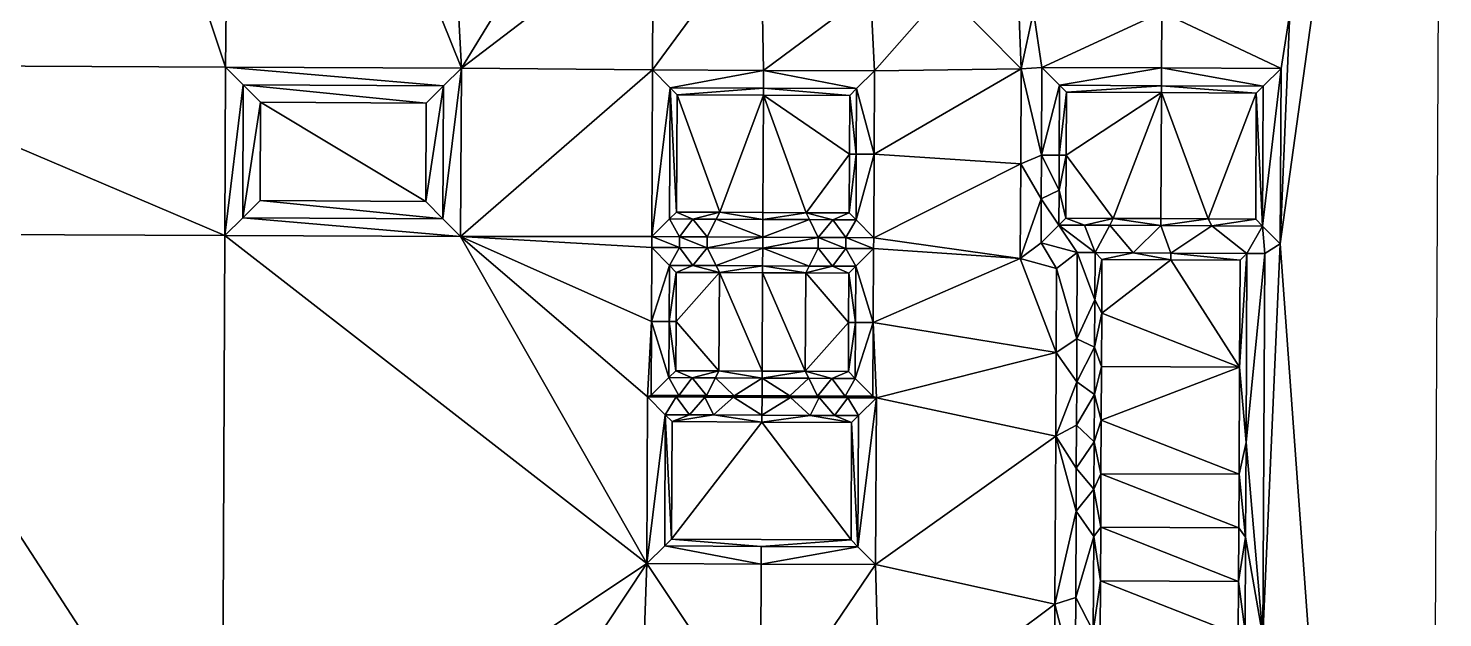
# Model space of a CAD drawing. Header units: metres. Extents: x 241585 to 241700, y 1156640 to 1156774.
# Drawn here: x 241658.65 to 241699.63, y 1156728.75 to 1156745.82 of the extents above; entities that cross this region are included whole.
import ezdxf

# ---------------------------------------------------------------- set-up
doc = ezdxf.new("R2010")
doc.units = ezdxf.units.M
doc.layers.add('_UITGRAVING UNIT 6', color=7, linetype='Continuous')

msp = doc.modelspace()

# ---------------------------------------------------------------- linework, layer by layer
at = {"layer": '_UITGRAVING UNIT 6', "color": 3, "true_color": 0x00ff00}
for points in [[(241699.2, 1156680.78, 28.23), (241699.627, 1156773.512, 28.23), (241694.921, 1156739.579, 28.23)], [(241699.627, 1156773.512, 28.23), (241695.202, 1156746.273, 28.23), (241694.921, 1156739.579, 28.23)], [(241658.865, 1156761.22, 29.43), (241658.395, 1156761.222, 29.43), (241652.744, 1156744.753, 29.43)], [(241658.865, 1156761.22, 29.43), (241652.744, 1156744.753, 29.43), (241664.364, 1156744.7, 29.43)], [(241664.545, 1156761.194, 29.43), (241658.865, 1156761.22, 29.43), (241664.364, 1156744.7, 29.43)], [(241664.545, 1156761.194, 29.43), (241664.364, 1156744.7, 29.43), (241671.194, 1156744.668, 29.43)], [(241670.296, 1156761.467, 29.43), (241664.545, 1156761.194, 29.43), (241671.194, 1156744.668, 29.43)], [(241670.296, 1156761.467, 29.43), (241671.194, 1156744.668, 29.43), (241676.776, 1156753.782, 29.43)], [(241676.776, 1156753.782, 29.43), (241671.194, 1156744.668, 29.43), (241676.753, 1156748.903, 29.43)], [(241671.194, 1156744.668, 29.43), (241676.734, 1156744.618, 29.43), (241676.753, 1156748.903, 29.43)], [(241676.753, 1156748.903, 29.43), (241676.734, 1156744.618, 29.43), (241679.868, 1156748.888, 29.43)], [(241676.734, 1156744.618, 29.43), (241679.949, 1156744.603, 29.43), (241679.868, 1156748.888, 29.43)], [(241679.949, 1156744.603, 29.43), (241683.049, 1156746.909, 29.43), (241679.868, 1156748.888, 29.43)], [(241683.049, 1156746.909, 29.43), (241679.949, 1156744.603, 29.43), (241683.164, 1156744.588, 29.43)], [(241683.049, 1156746.909, 29.43), (241683.164, 1156744.588, 29.43), (241685.189, 1156746.899, 29.43)], [(241683.164, 1156744.588, 29.43), (241687.414, 1156744.647, 29.43), (241685.189, 1156746.899, 29.43)], [(241687.414, 1156744.647, 29.43), (241687.329, 1156746.889, 29.43), (241685.189, 1156746.899, 29.43)], [(241687.772, 1156746.307, 28.23), (241687.329, 1156746.889, 29.43), (241687.414, 1156744.647, 29.43)], [(241688.014, 1156744.691, 28.23), (241687.772, 1156746.307, 28.23), (241687.414, 1156744.647, 29.43)], [(241688.014, 1156744.691, 28.23), (241691.487, 1156746.29, 28.23), (241687.772, 1156746.307, 28.23)], [(241691.487, 1156746.29, 28.23), (241688.014, 1156744.691, 28.23), (241691.479, 1156744.675, 28.23)], [(241691.487, 1156746.29, 28.23), (241691.479, 1156744.675, 28.23), (241694.944, 1156744.659, 28.23)], [(241694.944, 1156744.659, 28.23), (241695.202, 1156746.273, 28.23), (241691.487, 1156746.29, 28.23)], [(241694.921, 1156739.579, 28.23), (241695.202, 1156746.273, 28.23), (241694.944, 1156744.659, 28.23)], [(241652.744, 1156744.753, 29.43), (241652.722, 1156739.873, 29.43), (241664.341, 1156739.82, 29.43)], [(241664.364, 1156744.7, 29.43), (241652.744, 1156744.753, 29.43), (241664.341, 1156739.82, 29.43)], [(241664.877, 1156744.182, 28.4), (241664.364, 1156744.7, 29.43), (241664.341, 1156739.82, 29.43)], [(241664.364, 1156744.7, 29.43), (241670.677, 1156744.155, 28.4), (241671.194, 1156744.668, 29.43)], [(241664.877, 1156744.182, 28.4), (241670.677, 1156744.155, 28.4), (241664.364, 1156744.7, 29.43)], [(241670.677, 1156744.155, 28.4), (241670.659, 1156740.306, 28.4), (241671.194, 1156744.668, 29.43)], [(241671.194, 1156744.668, 29.43), (241670.659, 1156740.306, 28.4), (241671.171, 1156739.788, 29.43)], [(241671.194, 1156744.668, 29.43), (241671.171, 1156739.788, 29.43), (241676.734, 1156744.618, 29.43)], [(241671.171, 1156739.788, 29.43), (241676.711, 1156739.788, 29.43), (241676.734, 1156744.618, 29.43)], [(241676.711, 1156739.788, 29.43), (241677.246, 1156744.1, 28.4), (241676.734, 1156744.618, 29.43)], [(241676.734, 1156744.618, 29.43), (241677.246, 1156744.1, 28.4), (241679.949, 1156744.603, 29.43)], [(241679.949, 1156744.603, 29.43), (241677.246, 1156744.1, 28.4), (241679.946, 1156744.088, 28.4)], [(241679.949, 1156744.603, 29.43), (241679.946, 1156744.088, 28.4), (241682.646, 1156744.075, 28.4)], [(241682.646, 1156744.075, 28.4), (241683.164, 1156744.588, 29.43), (241679.949, 1156744.603, 29.43)], [(241683.164, 1156744.588, 29.43), (241682.646, 1156744.075, 28.4), (241683.153, 1156742.173, 29.43)], [(241687.401, 1156741.9, 29.43), (241687.414, 1156744.647, 29.43), (241683.153, 1156742.173, 29.43)], [(241687.414, 1156744.647, 29.43), (241683.164, 1156744.588, 29.43), (241683.153, 1156742.173, 29.43)], [(241687.414, 1156744.647, 29.43), (241687.401, 1156741.9, 29.43), (241688.002, 1156742.151, 28.23)], [(241687.414, 1156744.647, 29.43), (241688.002, 1156742.151, 28.23), (241688.014, 1156744.691, 28.23)], [(241688.527, 1156744.173, 27.2), (241688.014, 1156744.691, 28.23), (241688.002, 1156742.151, 28.23)], [(241688.527, 1156744.173, 27.2), (241691.479, 1156744.675, 28.23), (241688.014, 1156744.691, 28.23)], [(241691.479, 1156744.675, 28.23), (241688.527, 1156744.173, 27.2), (241691.477, 1156744.16, 27.2)], [(241691.479, 1156744.675, 28.23), (241691.477, 1156744.16, 27.2), (241694.427, 1156744.146, 27.2)], [(241694.427, 1156744.146, 27.2), (241694.944, 1156744.659, 28.23), (241691.479, 1156744.675, 28.23)], [(241694.427, 1156744.146, 27.2), (241694.408, 1156740.096, 27.2), (241694.944, 1156744.659, 28.23)], [(241694.408, 1156740.096, 27.2), (241694.921, 1156739.579, 28.23), (241694.944, 1156744.659, 28.23)], [(241664.859, 1156740.332, 28.4), (241664.877, 1156744.182, 28.4), (241664.341, 1156739.82, 29.43)], [(241665.374, 1156743.68, 28.4), (241664.877, 1156744.182, 28.4), (241664.859, 1156740.332, 28.4)], [(241665.374, 1156743.68, 28.4), (241670.174, 1156743.658, 28.4), (241664.877, 1156744.182, 28.4)], [(241664.877, 1156744.182, 28.4), (241670.174, 1156743.658, 28.4), (241670.677, 1156744.155, 28.4)], [(241670.677, 1156744.155, 28.4), (241670.161, 1156740.808, 28.4), (241670.659, 1156740.306, 28.4)], [(241670.174, 1156743.658, 28.4), (241670.161, 1156740.808, 28.4), (241670.677, 1156744.155, 28.4)], [(241677.229, 1156740.3, 28.4), (241677.246, 1156744.1, 28.4), (241676.711, 1156739.788, 29.43)], [(241677.43, 1156740.499, 28.4), (241677.246, 1156744.1, 28.4), (241677.229, 1156740.3, 28.4)], [(241677.43, 1156740.499, 28.4), (241677.445, 1156743.899, 28.4), (241677.246, 1156744.1, 28.4)], [(241677.445, 1156743.899, 28.4), (241679.946, 1156744.088, 28.4), (241677.246, 1156744.1, 28.4)], [(241677.445, 1156743.899, 28.4), (241677.43, 1156740.499, 28.4), (241678.68, 1156740.494, 28.4)], [(241679.946, 1156744.088, 28.4), (241677.445, 1156743.899, 28.4), (241679.945, 1156743.888, 28.4)], [(241679.945, 1156743.888, 28.4), (241677.445, 1156743.899, 28.4), (241678.68, 1156740.494, 28.4)], [(241679.93, 1156740.488, 28.4), (241679.945, 1156743.888, 28.4), (241678.68, 1156740.494, 28.4)], [(241679.93, 1156740.488, 28.4), (241681.18, 1156740.482, 28.4), (241679.945, 1156743.888, 28.4)], [(241682.445, 1156743.876, 28.4), (241679.946, 1156744.088, 28.4), (241679.945, 1156743.888, 28.4)], [(241682.445, 1156743.876, 28.4), (241679.945, 1156743.888, 28.4), (241682.438, 1156742.176, 28.4)], [(241679.945, 1156743.888, 28.4), (241681.18, 1156740.482, 28.4), (241682.438, 1156742.176, 28.4)], [(241682.445, 1156743.876, 28.4), (241682.646, 1156744.075, 28.4), (241679.946, 1156744.088, 28.4)], [(241682.445, 1156743.876, 28.4), (241682.638, 1156742.175, 28.4), (241682.646, 1156744.075, 28.4)], [(241683.153, 1156742.173, 29.43), (241682.646, 1156744.075, 28.4), (241682.638, 1156742.175, 28.4)], [(241688.002, 1156742.151, 28.23), (241688.517, 1156742.148, 27.2), (241688.527, 1156744.173, 27.2)], [(241688.726, 1156743.972, 27.2), (241688.527, 1156744.173, 27.2), (241688.517, 1156742.148, 27.2)], [(241688.726, 1156743.972, 27.2), (241688.517, 1156742.148, 27.2), (241688.717, 1156742.147, 27.2)], [(241688.726, 1156743.972, 27.2), (241691.477, 1156744.16, 27.2), (241688.527, 1156744.173, 27.2)], [(241688.726, 1156743.972, 27.2), (241688.717, 1156742.147, 27.2), (241691.476, 1156743.96, 27.2)], [(241688.717, 1156742.147, 27.2), (241690.084, 1156740.316, 27.2), (241691.476, 1156743.96, 27.2)], [(241691.477, 1156744.16, 27.2), (241688.726, 1156743.972, 27.2), (241691.476, 1156743.96, 27.2)], [(241690.084, 1156740.316, 27.2), (241691.459, 1156740.31, 27.2), (241691.476, 1156743.96, 27.2)], [(241691.459, 1156740.31, 27.2), (241692.834, 1156740.303, 27.2), (241691.476, 1156743.96, 27.2)], [(241694.226, 1156743.947, 27.2), (241691.477, 1156744.16, 27.2), (241691.476, 1156743.96, 27.2)], [(241692.834, 1156740.303, 27.2), (241694.226, 1156743.947, 27.2), (241691.476, 1156743.96, 27.2)], [(241694.226, 1156743.947, 27.2), (241694.427, 1156744.146, 27.2), (241691.477, 1156744.16, 27.2)], [(241694.209, 1156740.297, 27.2), (241694.226, 1156743.947, 27.2), (241692.834, 1156740.303, 27.2)], [(241694.226, 1156743.947, 27.2), (241694.209, 1156740.297, 27.2), (241694.408, 1156740.096, 27.2)], [(241694.427, 1156744.146, 27.2), (241694.226, 1156743.947, 27.2), (241694.408, 1156740.096, 27.2)], [(241665.361, 1156740.83, 28.4), (241665.374, 1156743.68, 28.4), (241664.859, 1156740.332, 28.4)], [(241665.361, 1156740.83, 28.4), (241670.161, 1156740.808, 28.4), (241665.374, 1156743.68, 28.4)], [(241665.374, 1156743.68, 28.4), (241670.161, 1156740.808, 28.4), (241670.174, 1156743.658, 28.4)], [(241682.638, 1156742.175, 28.4), (241682.445, 1156743.876, 28.4), (241682.438, 1156742.176, 28.4)], [(241681.18, 1156740.482, 28.4), (241682.43, 1156740.476, 28.4), (241682.438, 1156742.176, 28.4)], [(241682.43, 1156740.476, 28.4), (241682.638, 1156742.175, 28.4), (241682.438, 1156742.176, 28.4)], [(241682.43, 1156740.476, 28.4), (241682.629, 1156740.275, 28.4), (241682.638, 1156742.175, 28.4)], [(241683.153, 1156742.173, 29.43), (241682.638, 1156742.175, 28.4), (241682.629, 1156740.275, 28.4)], [(241682.629, 1156740.275, 28.4), (241683.141, 1156739.758, 29.43), (241683.153, 1156742.173, 29.43)], [(241683.141, 1156739.758, 29.43), (241687.401, 1156741.9, 29.43), (241683.153, 1156742.173, 29.43)], [(241683.141, 1156739.758, 29.43), (241687.389, 1156739.153, 29.43), (241687.401, 1156741.9, 29.43)], [(241687.401, 1156741.9, 29.43), (241687.389, 1156739.153, 29.43), (241687.997, 1156740.881, 28.23)], [(241688.002, 1156742.151, 28.23), (241687.401, 1156741.9, 29.43), (241687.997, 1156740.881, 28.23)], [(241688.002, 1156742.151, 28.23), (241687.997, 1156740.881, 28.23), (241688.513, 1156741.136, 27.2)], [(241688.517, 1156742.148, 27.2), (241688.002, 1156742.151, 28.23), (241688.513, 1156741.136, 27.2)], [(241688.717, 1156742.147, 27.2), (241688.517, 1156742.148, 27.2), (241688.513, 1156741.136, 27.2)], [(241688.513, 1156741.136, 27.2), (241688.709, 1156740.322, 27.2), (241688.717, 1156742.147, 27.2)], [(241690.084, 1156740.316, 27.2), (241688.717, 1156742.147, 27.2), (241688.709, 1156740.322, 27.2)], [(241687.997, 1156740.881, 28.23), (241688.508, 1156740.123, 27.2), (241688.513, 1156741.136, 27.2)], [(241688.709, 1156740.322, 27.2), (241688.513, 1156741.136, 27.2), (241688.508, 1156740.123, 27.2)], [(241670.659, 1156740.306, 28.4), (241665.361, 1156740.83, 28.4), (241664.859, 1156740.332, 28.4)], [(241670.161, 1156740.808, 28.4), (241665.361, 1156740.83, 28.4), (241670.659, 1156740.306, 28.4)], [(241687.389, 1156739.153, 29.43), (241687.991, 1156739.611, 28.23), (241687.997, 1156740.881, 28.23)], [(241687.991, 1156739.611, 28.23), (241688.508, 1156740.123, 27.2), (241687.997, 1156740.881, 28.23)], [(241671.171, 1156739.788, 29.43), (241664.859, 1156740.332, 28.4), (241664.341, 1156739.82, 29.43)], [(241670.659, 1156740.306, 28.4), (241664.859, 1156740.332, 28.4), (241671.171, 1156739.788, 29.43)], [(241677.229, 1156740.3, 28.4), (241676.711, 1156739.788, 29.43), (241677.515, 1156739.784, 29.43)], [(241677.43, 1156740.499, 28.4), (241677.229, 1156740.3, 28.4), (241677.904, 1156740.297, 28.4)], [(241677.229, 1156740.3, 28.4), (241677.515, 1156739.784, 29.43), (241677.904, 1156740.297, 28.4)], [(241677.43, 1156740.499, 28.4), (241677.904, 1156740.297, 28.4), (241678.68, 1156740.494, 28.4)], [(241677.515, 1156739.784, 29.43), (241678.319, 1156739.78, 29.43), (241677.904, 1156740.297, 28.4)], [(241677.904, 1156740.297, 28.4), (241678.579, 1156740.294, 28.4), (241678.68, 1156740.494, 28.4)], [(241678.319, 1156739.78, 29.43), (241678.579, 1156740.294, 28.4), (241677.904, 1156740.297, 28.4)], [(241678.319, 1156739.78, 29.43), (241679.926, 1156739.773, 29.43), (241678.579, 1156740.294, 28.4)], [(241678.579, 1156740.294, 28.4), (241679.929, 1156740.288, 28.4), (241678.68, 1156740.494, 28.4)], [(241679.926, 1156739.773, 29.43), (241679.929, 1156740.288, 28.4), (241678.579, 1156740.294, 28.4)], [(241679.929, 1156740.288, 28.4), (241679.93, 1156740.488, 28.4), (241678.68, 1156740.494, 28.4)], [(241681.279, 1156740.282, 28.4), (241679.929, 1156740.288, 28.4), (241679.926, 1156739.773, 29.43)], [(241681.279, 1156740.282, 28.4), (241679.926, 1156739.773, 29.43), (241681.534, 1156739.765, 29.43)], [(241679.93, 1156740.488, 28.4), (241679.929, 1156740.288, 28.4), (241681.18, 1156740.482, 28.4)], [(241679.929, 1156740.288, 28.4), (241681.279, 1156740.282, 28.4), (241681.18, 1156740.482, 28.4)], [(241681.18, 1156740.482, 28.4), (241681.279, 1156740.282, 28.4), (241681.954, 1156740.279, 28.4)], [(241682.43, 1156740.476, 28.4), (241681.18, 1156740.482, 28.4), (241681.954, 1156740.279, 28.4)], [(241681.279, 1156740.282, 28.4), (241681.534, 1156739.765, 29.43), (241681.954, 1156740.279, 28.4)], [(241681.534, 1156739.765, 29.43), (241682.338, 1156739.762, 29.43), (241681.954, 1156740.279, 28.4)], [(241682.629, 1156740.275, 28.4), (241682.43, 1156740.476, 28.4), (241681.954, 1156740.279, 28.4)], [(241682.338, 1156739.762, 29.43), (241682.629, 1156740.275, 28.4), (241681.954, 1156740.279, 28.4)], [(241683.141, 1156739.758, 29.43), (241682.629, 1156740.275, 28.4), (241682.338, 1156739.762, 29.43)], [(241688.709, 1156740.322, 27.2), (241688.508, 1156740.123, 27.2), (241689.246, 1156740.12, 27.2)], [(241689.246, 1156740.12, 27.2), (241690.084, 1156740.316, 27.2), (241688.709, 1156740.322, 27.2)], [(241689.246, 1156740.12, 27.2), (241689.983, 1156740.117, 27.2), (241690.084, 1156740.316, 27.2)], [(241690.084, 1156740.316, 27.2), (241689.983, 1156740.117, 27.2), (241691.458, 1156740.11, 27.2)], [(241691.458, 1156740.11, 27.2), (241691.459, 1156740.31, 27.2), (241690.084, 1156740.316, 27.2)], [(241691.459, 1156740.31, 27.2), (241691.458, 1156740.11, 27.2), (241692.834, 1156740.303, 27.2)], [(241692.834, 1156740.303, 27.2), (241691.458, 1156740.11, 27.2), (241692.933, 1156740.103, 27.2)], [(241692.933, 1156740.103, 27.2), (241694.209, 1156740.297, 27.2), (241692.834, 1156740.303, 27.2)], [(241694.209, 1156740.297, 27.2), (241692.933, 1156740.103, 27.2), (241694.408, 1156740.096, 27.2)], [(241664.26, 1156722.1, 29.43), (241652.722, 1156739.873, 29.43), (241652.64, 1156722.153, 29.43)], [(241664.341, 1156739.82, 29.43), (241652.722, 1156739.873, 29.43), (241664.26, 1156722.1, 29.43)], [(241676.568, 1156730.318, 29.43), (241664.341, 1156739.82, 29.43), (241664.26, 1156722.1, 29.43)], [(241676.568, 1156730.318, 29.43), (241671.171, 1156739.788, 29.43), (241664.341, 1156739.82, 29.43)], [(241671.171, 1156739.788, 29.43), (241676.59, 1156735.148, 29.43), (241676.7, 1156737.333, 29.43)], [(241676.568, 1156730.318, 29.43), (241676.59, 1156735.148, 29.43), (241671.171, 1156739.788, 29.43)], [(241671.171, 1156739.788, 29.43), (241676.71, 1156739.473, 29.43), (241676.711, 1156739.788, 29.43)], [(241676.71, 1156739.473, 29.43), (241671.171, 1156739.788, 29.43), (241676.7, 1156737.333, 29.43)], [(241676.711, 1156739.788, 29.43), (241676.71, 1156739.473, 29.43), (241677.514, 1156739.469, 29.43)], [(241677.515, 1156739.784, 29.43), (241676.711, 1156739.788, 29.43), (241677.514, 1156739.469, 29.43)], [(241678.318, 1156739.465, 29.43), (241677.515, 1156739.784, 29.43), (241677.514, 1156739.469, 29.43)], [(241678.318, 1156739.465, 29.43), (241678.319, 1156739.78, 29.43), (241677.515, 1156739.784, 29.43)], [(241678.318, 1156739.465, 29.43), (241679.926, 1156739.773, 29.43), (241678.319, 1156739.78, 29.43)], [(241689.039, 1156739.326, 28.23), (241688.508, 1156740.123, 27.2), (241687.991, 1156739.611, 28.23)], [(241689.246, 1156740.12, 27.2), (241688.508, 1156740.123, 27.2), (241689.554, 1156739.324, 27.2)], [(241689.039, 1156739.326, 28.23), (241689.554, 1156739.324, 27.2), (241688.508, 1156740.123, 27.2)], [(241689.554, 1156739.324, 27.2), (241689.983, 1156740.117, 27.2), (241689.246, 1156740.12, 27.2)], [(241689.983, 1156740.117, 27.2), (241689.554, 1156739.324, 27.2), (241690.654, 1156739.318, 27.2)], [(241690.654, 1156739.318, 27.2), (241691.458, 1156740.11, 27.2), (241689.983, 1156740.117, 27.2)], [(241691.754, 1156739.313, 27.2), (241691.458, 1156740.11, 27.2), (241690.654, 1156739.318, 27.2)], [(241691.754, 1156739.313, 27.2), (241692.933, 1156740.103, 27.2), (241691.458, 1156740.11, 27.2)], [(241692.933, 1156740.103, 27.2), (241691.754, 1156739.313, 27.2), (241693.954, 1156739.303, 27.2)], [(241693.954, 1156739.303, 27.2), (241694.408, 1156740.096, 27.2), (241692.933, 1156740.103, 27.2)], [(241694.469, 1156739.301, 28.23), (241694.408, 1156740.096, 27.2), (241693.954, 1156739.303, 27.2)], [(241694.408, 1156740.096, 27.2), (241694.469, 1156739.301, 28.23), (241694.921, 1156739.579, 28.23)], [(241677.223, 1156738.955, 28.4), (241676.71, 1156739.473, 29.43), (241676.7, 1156737.333, 29.43)], [(241676.71, 1156739.473, 29.43), (241677.223, 1156738.955, 28.4), (241677.514, 1156739.469, 29.43)], [(241677.223, 1156738.955, 28.4), (241677.898, 1156738.952, 28.4), (241677.514, 1156739.469, 29.43)], [(241677.898, 1156738.952, 28.4), (241678.318, 1156739.465, 29.43), (241677.514, 1156739.469, 29.43)], [(241678.573, 1156738.949, 28.4), (241678.318, 1156739.465, 29.43), (241677.898, 1156738.952, 28.4)], [(241678.318, 1156739.465, 29.43), (241679.925, 1156739.458, 29.43), (241679.926, 1156739.773, 29.43)], [(241678.573, 1156738.949, 28.4), (241679.925, 1156739.458, 29.43), (241678.318, 1156739.465, 29.43)], [(241678.573, 1156738.949, 28.4), (241679.923, 1156738.943, 28.4), (241679.925, 1156739.458, 29.43)], [(241679.925, 1156739.458, 29.43), (241679.923, 1156738.943, 28.4), (241681.273, 1156738.937, 28.4)], [(241679.926, 1156739.773, 29.43), (241679.925, 1156739.458, 29.43), (241681.534, 1156739.765, 29.43)], [(241679.925, 1156739.458, 29.43), (241681.532, 1156739.45, 29.43), (241681.534, 1156739.765, 29.43)], [(241681.532, 1156739.45, 29.43), (241679.925, 1156739.458, 29.43), (241681.273, 1156738.937, 28.4)], [(241681.532, 1156739.45, 29.43), (241681.273, 1156738.937, 28.4), (241681.948, 1156738.934, 28.4)], [(241681.532, 1156739.45, 29.43), (241682.336, 1156739.447, 29.43), (241681.534, 1156739.765, 29.43)], [(241682.336, 1156739.447, 29.43), (241681.532, 1156739.45, 29.43), (241681.948, 1156738.934, 28.4)], [(241681.534, 1156739.765, 29.43), (241682.336, 1156739.447, 29.43), (241682.338, 1156739.762, 29.43)], [(241682.623, 1156738.93, 28.4), (241682.336, 1156739.447, 29.43), (241681.948, 1156738.934, 28.4)], [(241682.336, 1156739.447, 29.43), (241683.14, 1156739.443, 29.43), (241682.338, 1156739.762, 29.43)], [(241682.623, 1156738.93, 28.4), (241683.14, 1156739.443, 29.43), (241682.336, 1156739.447, 29.43)], [(241683.14, 1156739.443, 29.43), (241683.141, 1156739.758, 29.43), (241682.338, 1156739.762, 29.43)], [(241683.14, 1156739.443, 29.43), (241682.623, 1156738.93, 28.4), (241683.13, 1156737.303, 29.43)], [(241687.389, 1156739.153, 29.43), (241683.14, 1156739.443, 29.43), (241683.13, 1156737.303, 29.43)], [(241683.141, 1156739.758, 29.43), (241683.14, 1156739.443, 29.43), (241687.389, 1156739.153, 29.43)], [(241687.991, 1156739.611, 28.23), (241687.389, 1156739.153, 29.43), (241688.437, 1156738.868, 29.43)], [(241689.039, 1156739.326, 28.23), (241687.991, 1156739.611, 28.23), (241688.437, 1156738.868, 29.43)], [(241699.2, 1156680.78, 28.23), (241694.921, 1156739.579, 28.23), (241694.418, 1156728.208, 28.23)], [(241694.921, 1156739.579, 28.23), (241694.469, 1156739.301, 28.23), (241694.418, 1156728.208, 28.23)], [(241687.389, 1156739.153, 29.43), (241683.13, 1156737.303, 29.43), (241688.426, 1156736.436, 29.43)], [(241688.437, 1156738.868, 29.43), (241687.389, 1156739.153, 29.43), (241688.426, 1156736.436, 29.43)], [(241688.437, 1156738.868, 29.43), (241689.028, 1156736.828, 28.23), (241689.039, 1156739.326, 28.23)], [(241689.548, 1156737.953, 27.2), (241689.039, 1156739.326, 28.23), (241689.028, 1156736.828, 28.23)], [(241689.039, 1156739.326, 28.23), (241689.548, 1156737.953, 27.2), (241689.554, 1156739.324, 27.2)], [(241689.754, 1156739.123, 27.2), (241689.554, 1156739.324, 27.2), (241689.548, 1156737.953, 27.2)], [(241689.548, 1156737.953, 27.2), (241689.746, 1156737.573, 27.2), (241689.754, 1156739.123, 27.2)], [(241689.754, 1156739.123, 27.2), (241690.654, 1156739.318, 27.2), (241689.554, 1156739.324, 27.2)], [(241689.746, 1156737.573, 27.2), (241691.754, 1156739.113, 27.2), (241689.754, 1156739.123, 27.2)], [(241689.746, 1156737.573, 27.2), (241693.739, 1156736.004, 27.2), (241691.754, 1156739.113, 27.2)], [(241690.654, 1156739.318, 27.2), (241689.754, 1156739.123, 27.2), (241691.754, 1156739.113, 27.2)], [(241691.754, 1156739.313, 27.2), (241690.654, 1156739.318, 27.2), (241691.754, 1156739.113, 27.2)], [(241693.754, 1156739.104, 27.2), (241693.954, 1156739.303, 27.2), (241691.754, 1156739.313, 27.2)], [(241693.754, 1156739.104, 27.2), (241691.754, 1156739.313, 27.2), (241691.754, 1156739.113, 27.2)], [(241693.739, 1156736.004, 27.2), (241693.754, 1156739.104, 27.2), (241691.754, 1156739.113, 27.2)], [(241693.739, 1156736.004, 27.2), (241693.929, 1156733.821, 27.2), (241693.954, 1156739.303, 27.2)], [(241693.954, 1156739.303, 27.2), (241693.754, 1156739.104, 27.2), (241693.739, 1156736.004, 27.2)], [(241694.469, 1156739.301, 28.23), (241693.954, 1156739.303, 27.2), (241693.929, 1156733.821, 27.2)], [(241693.929, 1156733.821, 27.2), (241694.418, 1156728.208, 28.23), (241694.469, 1156739.301, 28.23)], [(241676.7, 1156737.333, 29.43), (241677.215, 1156737.33, 28.4), (241677.223, 1156738.955, 28.4)], [(241677.422, 1156738.754, 28.4), (241677.223, 1156738.955, 28.4), (241677.215, 1156737.33, 28.4)], [(241677.422, 1156738.754, 28.4), (241677.215, 1156737.33, 28.4), (241677.415, 1156737.329, 28.4)], [(241677.223, 1156738.955, 28.4), (241677.422, 1156738.754, 28.4), (241677.898, 1156738.952, 28.4)], [(241677.415, 1156737.329, 28.4), (241678.672, 1156738.749, 28.4), (241677.422, 1156738.754, 28.4)], [(241678.659, 1156735.899, 28.4), (241678.672, 1156738.749, 28.4), (241677.415, 1156737.329, 28.4)], [(241677.898, 1156738.952, 28.4), (241677.422, 1156738.754, 28.4), (241678.672, 1156738.749, 28.4)], [(241678.672, 1156738.749, 28.4), (241678.573, 1156738.949, 28.4), (241677.898, 1156738.952, 28.4)], [(241679.923, 1156738.943, 28.4), (241678.573, 1156738.949, 28.4), (241678.672, 1156738.749, 28.4)], [(241679.909, 1156735.893, 28.4), (241678.672, 1156738.749, 28.4), (241678.659, 1156735.899, 28.4)], [(241679.922, 1156738.743, 28.4), (241679.923, 1156738.943, 28.4), (241678.672, 1156738.749, 28.4)], [(241679.922, 1156738.743, 28.4), (241678.672, 1156738.749, 28.4), (241679.909, 1156735.893, 28.4)], [(241679.922, 1156738.743, 28.4), (241679.909, 1156735.893, 28.4), (241681.159, 1156735.887, 28.4)], [(241679.923, 1156738.943, 28.4), (241679.922, 1156738.743, 28.4), (241681.172, 1156738.737, 28.4)], [(241681.172, 1156738.737, 28.4), (241679.922, 1156738.743, 28.4), (241681.159, 1156735.887, 28.4)], [(241681.273, 1156738.937, 28.4), (241679.923, 1156738.943, 28.4), (241681.172, 1156738.737, 28.4)], [(241682.415, 1156737.306, 28.4), (241681.172, 1156738.737, 28.4), (241681.159, 1156735.887, 28.4)], [(241681.948, 1156738.934, 28.4), (241681.273, 1156738.937, 28.4), (241681.172, 1156738.737, 28.4)], [(241681.948, 1156738.934, 28.4), (241681.172, 1156738.737, 28.4), (241682.422, 1156738.731, 28.4)], [(241682.415, 1156737.306, 28.4), (241682.422, 1156738.731, 28.4), (241681.172, 1156738.737, 28.4)], [(241682.422, 1156738.731, 28.4), (241682.623, 1156738.93, 28.4), (241681.948, 1156738.934, 28.4)], [(241682.615, 1156737.305, 28.4), (241682.422, 1156738.731, 28.4), (241682.415, 1156737.306, 28.4)], [(241682.422, 1156738.731, 28.4), (241682.615, 1156737.305, 28.4), (241682.623, 1156738.93, 28.4)], [(241683.13, 1156737.303, 29.43), (241682.623, 1156738.93, 28.4), (241682.615, 1156737.305, 28.4)], [(241689.028, 1156736.828, 28.23), (241688.437, 1156738.868, 29.43), (241688.426, 1156736.436, 29.43)], [(241689.028, 1156736.828, 28.23), (241689.542, 1156736.583, 27.2), (241689.548, 1156737.953, 27.2)], [(241689.746, 1156737.573, 27.2), (241689.548, 1156737.953, 27.2), (241689.542, 1156736.583, 27.2)], [(241676.59, 1156735.148, 29.43), (241676.69, 1156735.193, 29.43), (241676.7, 1156737.333, 29.43)], [(241677.208, 1156735.705, 28.4), (241676.7, 1156737.333, 29.43), (241676.69, 1156735.193, 29.43)], [(241676.7, 1156737.333, 29.43), (241677.208, 1156735.705, 28.4), (241677.215, 1156737.33, 28.4)], [(241677.409, 1156735.904, 28.4), (241677.215, 1156737.33, 28.4), (241677.208, 1156735.705, 28.4)], [(241677.215, 1156737.33, 28.4), (241677.409, 1156735.904, 28.4), (241677.415, 1156737.329, 28.4)], [(241677.415, 1156737.329, 28.4), (241677.409, 1156735.904, 28.4), (241678.659, 1156735.899, 28.4)], [(241689.542, 1156736.583, 27.2), (241689.739, 1156736.023, 27.2), (241689.746, 1156737.573, 27.2)], [(241689.746, 1156737.573, 27.2), (241689.739, 1156736.023, 27.2), (241693.739, 1156736.004, 27.2)], [(241682.415, 1156737.306, 28.4), (241681.159, 1156735.887, 28.4), (241682.409, 1156735.881, 28.4)], [(241682.409, 1156735.881, 28.4), (241682.615, 1156737.305, 28.4), (241682.415, 1156737.306, 28.4)], [(241682.409, 1156735.881, 28.4), (241682.608, 1156735.68, 28.4), (241682.615, 1156737.305, 28.4)], [(241683.13, 1156737.303, 29.43), (241682.615, 1156737.305, 28.4), (241682.608, 1156735.68, 28.4)], [(241682.608, 1156735.68, 28.4), (241683.12, 1156735.163, 29.43), (241683.13, 1156737.303, 29.43)], [(241683.22, 1156735.118, 29.43), (241683.13, 1156737.303, 29.43), (241683.12, 1156735.163, 29.43)], [(241683.13, 1156737.303, 29.43), (241683.22, 1156735.118, 29.43), (241688.426, 1156736.436, 29.43)], [(241689.028, 1156736.828, 28.23), (241688.426, 1156736.436, 29.43), (241689.022, 1156735.579, 28.23)], [(241689.542, 1156736.583, 27.2), (241689.028, 1156736.828, 28.23), (241689.022, 1156735.579, 28.23)], [(241689.022, 1156735.579, 28.23), (241689.536, 1156735.212, 27.2), (241689.542, 1156736.583, 27.2)], [(241689.739, 1156736.023, 27.2), (241689.542, 1156736.583, 27.2), (241689.536, 1156735.212, 27.2)], [(241683.22, 1156735.118, 29.43), (241688.415, 1156734.005, 29.43), (241688.426, 1156736.436, 29.43)], [(241688.426, 1156736.436, 29.43), (241688.415, 1156734.005, 29.43), (241689.022, 1156735.579, 28.23)], [(241677.208, 1156735.705, 28.4), (241676.69, 1156735.193, 29.43), (241677.494, 1156735.189, 29.43)], [(241677.409, 1156735.904, 28.4), (241677.208, 1156735.705, 28.4), (241677.883, 1156735.702, 28.4)], [(241677.208, 1156735.705, 28.4), (241677.494, 1156735.189, 29.43), (241677.883, 1156735.702, 28.4)], [(241677.883, 1156735.702, 28.4), (241678.659, 1156735.899, 28.4), (241677.409, 1156735.904, 28.4)], [(241677.883, 1156735.702, 28.4), (241677.494, 1156735.189, 29.43), (241678.298, 1156735.185, 29.43)], [(241677.883, 1156735.702, 28.4), (241678.558, 1156735.699, 28.4), (241678.659, 1156735.899, 28.4)], [(241678.298, 1156735.185, 29.43), (241678.558, 1156735.699, 28.4), (241677.883, 1156735.702, 28.4)], [(241678.558, 1156735.699, 28.4), (241678.298, 1156735.185, 29.43), (241679.102, 1156735.182, 29.43)], [(241678.659, 1156735.899, 28.4), (241678.558, 1156735.699, 28.4), (241679.908, 1156735.693, 28.4)], [(241679.102, 1156735.182, 29.43), (241679.908, 1156735.693, 28.4), (241678.558, 1156735.699, 28.4)], [(241679.908, 1156735.693, 28.4), (241679.909, 1156735.893, 28.4), (241678.659, 1156735.899, 28.4)], [(241679.905, 1156735.178, 29.43), (241679.908, 1156735.693, 28.4), (241679.102, 1156735.182, 29.43)], [(241679.908, 1156735.693, 28.4), (241679.905, 1156735.178, 29.43), (241680.709, 1156735.174, 29.43)], [(241679.909, 1156735.893, 28.4), (241679.908, 1156735.693, 28.4), (241681.159, 1156735.887, 28.4)], [(241681.159, 1156735.887, 28.4), (241679.908, 1156735.693, 28.4), (241681.258, 1156735.687, 28.4)], [(241680.709, 1156735.174, 29.43), (241681.258, 1156735.687, 28.4), (241679.908, 1156735.693, 28.4)], [(241681.258, 1156735.687, 28.4), (241680.709, 1156735.174, 29.43), (241681.513, 1156735.17, 29.43)], [(241681.933, 1156735.684, 28.4), (241682.409, 1156735.881, 28.4), (241681.159, 1156735.887, 28.4)], [(241681.258, 1156735.687, 28.4), (241681.933, 1156735.684, 28.4), (241681.159, 1156735.887, 28.4)], [(241681.258, 1156735.687, 28.4), (241681.513, 1156735.17, 29.43), (241681.933, 1156735.684, 28.4)], [(241681.933, 1156735.684, 28.4), (241681.513, 1156735.17, 29.43), (241682.317, 1156735.167, 29.43)], [(241682.608, 1156735.68, 28.4), (241682.409, 1156735.881, 28.4), (241681.933, 1156735.684, 28.4)], [(241682.317, 1156735.167, 29.43), (241682.608, 1156735.68, 28.4), (241681.933, 1156735.684, 28.4)], [(241689.732, 1156734.473, 27.2), (241689.739, 1156736.023, 27.2), (241689.536, 1156735.212, 27.2)], [(241689.739, 1156736.023, 27.2), (241689.732, 1156734.473, 27.2), (241693.739, 1156736.004, 27.2)], [(241689.732, 1156734.473, 27.2), (241693.725, 1156732.904, 27.2), (241693.739, 1156736.004, 27.2)], [(241693.929, 1156733.821, 27.2), (241693.739, 1156736.004, 27.2), (241693.725, 1156732.904, 27.2)], [(241682.608, 1156735.68, 28.4), (241682.317, 1156735.167, 29.43), (241683.12, 1156735.163, 29.43)], [(241688.415, 1156734.005, 29.43), (241689.016, 1156734.33, 28.23), (241689.022, 1156735.579, 28.23)], [(241689.016, 1156734.33, 28.23), (241689.536, 1156735.212, 27.2), (241689.022, 1156735.579, 28.23)], [(241676.59, 1156735.148, 29.43), (241676.568, 1156730.318, 29.43), (241677.103, 1156734.631, 28.4)], [(241676.69, 1156735.193, 29.43), (241676.59, 1156735.148, 29.43), (241677.419, 1156735.144, 29.43)], [(241677.103, 1156734.631, 28.4), (241677.419, 1156735.144, 29.43), (241676.59, 1156735.148, 29.43)], [(241677.419, 1156735.144, 29.43), (241677.494, 1156735.189, 29.43), (241676.69, 1156735.193, 29.43)], [(241677.419, 1156735.144, 29.43), (241677.103, 1156734.631, 28.4), (241677.803, 1156734.628, 28.4)], [(241677.494, 1156735.189, 29.43), (241677.419, 1156735.144, 29.43), (241678.248, 1156735.141, 29.43)], [(241677.803, 1156734.628, 28.4), (241678.248, 1156735.141, 29.43), (241677.419, 1156735.144, 29.43)], [(241678.248, 1156735.141, 29.43), (241678.298, 1156735.185, 29.43), (241677.494, 1156735.189, 29.43)], [(241678.503, 1156734.624, 28.4), (241678.248, 1156735.141, 29.43), (241677.803, 1156734.628, 28.4)], [(241678.298, 1156735.185, 29.43), (241678.248, 1156735.141, 29.43), (241679.076, 1156735.137, 29.43)], [(241678.503, 1156734.624, 28.4), (241679.076, 1156735.137, 29.43), (241678.248, 1156735.141, 29.43)], [(241679.076, 1156735.137, 29.43), (241679.102, 1156735.182, 29.43), (241678.298, 1156735.185, 29.43)], [(241679.076, 1156735.137, 29.43), (241678.503, 1156734.624, 28.4), (241679.903, 1156734.618, 28.4)], [(241679.076, 1156735.137, 29.43), (241679.905, 1156735.133, 29.43), (241679.102, 1156735.182, 29.43)], [(241679.903, 1156734.618, 28.4), (241679.905, 1156735.133, 29.43), (241679.076, 1156735.137, 29.43)], [(241679.905, 1156735.133, 29.43), (241679.905, 1156735.178, 29.43), (241679.102, 1156735.182, 29.43)], [(241679.905, 1156735.133, 29.43), (241679.903, 1156734.618, 28.4), (241680.734, 1156735.129, 29.43)], [(241680.734, 1156735.129, 29.43), (241679.903, 1156734.618, 28.4), (241681.303, 1156734.611, 28.4)], [(241679.905, 1156735.178, 29.43), (241679.905, 1156735.133, 29.43), (241680.709, 1156735.174, 29.43)], [(241679.905, 1156735.133, 29.43), (241680.734, 1156735.129, 29.43), (241680.709, 1156735.174, 29.43)], [(241680.734, 1156735.129, 29.43), (241681.513, 1156735.17, 29.43), (241680.709, 1156735.174, 29.43)], [(241681.513, 1156735.17, 29.43), (241680.734, 1156735.129, 29.43), (241681.563, 1156735.125, 29.43)], [(241681.303, 1156734.611, 28.4), (241681.563, 1156735.125, 29.43), (241680.734, 1156735.129, 29.43)], [(241681.563, 1156735.125, 29.43), (241681.303, 1156734.611, 28.4), (241682.003, 1156734.608, 28.4)], [(241681.563, 1156735.125, 29.43), (241682.317, 1156735.167, 29.43), (241681.513, 1156735.17, 29.43)], [(241682.317, 1156735.167, 29.43), (241681.563, 1156735.125, 29.43), (241682.391, 1156735.121, 29.43)], [(241682.003, 1156734.608, 28.4), (241682.391, 1156735.121, 29.43), (241681.563, 1156735.125, 29.43)], [(241682.391, 1156735.121, 29.43), (241682.003, 1156734.608, 28.4), (241682.703, 1156734.605, 28.4)], [(241682.391, 1156735.121, 29.43), (241683.12, 1156735.163, 29.43), (241682.317, 1156735.167, 29.43)], [(241683.12, 1156735.163, 29.43), (241682.391, 1156735.121, 29.43), (241683.22, 1156735.118, 29.43)], [(241682.703, 1156734.605, 28.4), (241683.22, 1156735.118, 29.43), (241682.391, 1156735.121, 29.43)], [(241683.198, 1156730.288, 29.43), (241683.22, 1156735.118, 29.43), (241682.685, 1156730.805, 28.4)], [(241683.22, 1156735.118, 29.43), (241682.703, 1156734.605, 28.4), (241682.685, 1156730.805, 28.4)], [(241683.22, 1156735.118, 29.43), (241683.198, 1156730.288, 29.43), (241688.415, 1156734.005, 29.43)], [(241689.016, 1156734.33, 28.23), (241689.529, 1156733.842, 27.2), (241689.536, 1156735.212, 27.2)], [(241689.732, 1156734.473, 27.2), (241689.536, 1156735.212, 27.2), (241689.529, 1156733.842, 27.2)], [(241677.103, 1156734.631, 28.4), (241676.568, 1156730.318, 29.43), (241677.085, 1156730.831, 28.4)], [(241677.286, 1156731.03, 28.4), (241677.103, 1156734.631, 28.4), (241677.085, 1156730.831, 28.4)], [(241677.286, 1156731.03, 28.4), (241677.302, 1156734.43, 28.4), (241677.103, 1156734.631, 28.4)], [(241677.302, 1156734.43, 28.4), (241677.803, 1156734.628, 28.4), (241677.103, 1156734.631, 28.4)], [(241677.302, 1156734.43, 28.4), (241678.503, 1156734.624, 28.4), (241677.803, 1156734.628, 28.4)], [(241678.503, 1156734.624, 28.4), (241677.302, 1156734.43, 28.4), (241679.902, 1156734.418, 28.4)], [(241679.902, 1156734.418, 28.4), (241679.903, 1156734.618, 28.4), (241678.503, 1156734.624, 28.4)], [(241679.902, 1156734.418, 28.4), (241681.303, 1156734.611, 28.4), (241679.903, 1156734.618, 28.4)], [(241681.303, 1156734.611, 28.4), (241679.902, 1156734.418, 28.4), (241682.502, 1156734.406, 28.4)], [(241681.303, 1156734.611, 28.4), (241682.502, 1156734.406, 28.4), (241682.003, 1156734.608, 28.4)], [(241682.502, 1156734.406, 28.4), (241682.703, 1156734.605, 28.4), (241682.003, 1156734.608, 28.4)], [(241682.703, 1156734.605, 28.4), (241682.502, 1156734.406, 28.4), (241682.685, 1156730.805, 28.4)], [(241689.529, 1156733.842, 27.2), (241689.725, 1156732.923, 27.2), (241689.732, 1156734.473, 27.2)], [(241689.725, 1156732.923, 27.2), (241693.725, 1156732.904, 27.2), (241689.732, 1156734.473, 27.2)], [(241677.286, 1156731.03, 28.4), (241679.902, 1156734.418, 28.4), (241677.302, 1156734.43, 28.4)], [(241679.902, 1156734.418, 28.4), (241677.286, 1156731.03, 28.4), (241682.486, 1156731.006, 28.4)], [(241682.486, 1156731.006, 28.4), (241682.502, 1156734.406, 28.4), (241679.902, 1156734.418, 28.4)], [(241682.502, 1156734.406, 28.4), (241682.486, 1156731.006, 28.4), (241682.685, 1156730.805, 28.4)], [(241688.415, 1156734.005, 29.43), (241689.011, 1156733.081, 28.23), (241689.016, 1156734.33, 28.23)], [(241689.529, 1156733.842, 27.2), (241689.016, 1156734.33, 28.23), (241689.011, 1156733.081, 28.23)], [(241683.198, 1156730.288, 29.43), (241688.393, 1156729.142, 29.43), (241688.415, 1156734.005, 29.43)], [(241689.005, 1156731.833, 28.23), (241688.415, 1156734.005, 29.43), (241688.393, 1156729.142, 29.43)], [(241688.415, 1156734.005, 29.43), (241689.005, 1156731.833, 28.23), (241689.011, 1156733.081, 28.23)], [(241689.011, 1156733.081, 28.23), (241689.523, 1156732.471, 27.2), (241689.529, 1156733.842, 27.2)], [(241689.725, 1156732.923, 27.2), (241689.529, 1156733.842, 27.2), (241689.523, 1156732.471, 27.2)], [(241693.929, 1156733.821, 27.2), (241693.725, 1156732.904, 27.2), (241693.917, 1156731.081, 27.2)], [(241694.418, 1156728.208, 28.23), (241693.929, 1156733.821, 27.2), (241693.917, 1156731.081, 27.2)], [(241689.011, 1156733.081, 28.23), (241689.005, 1156731.833, 28.23), (241689.523, 1156732.471, 27.2)], [(241689.725, 1156732.923, 27.2), (241689.523, 1156732.471, 27.2), (241689.718, 1156731.373, 27.2)], [(241693.718, 1156731.354, 27.2), (241689.725, 1156732.923, 27.2), (241689.718, 1156731.373, 27.2)], [(241693.725, 1156732.904, 27.2), (241689.725, 1156732.923, 27.2), (241693.718, 1156731.354, 27.2)], [(241693.917, 1156731.081, 27.2), (241693.725, 1156732.904, 27.2), (241693.718, 1156731.354, 27.2)], [(241689.005, 1156731.833, 28.23), (241689.517, 1156731.101, 27.2), (241689.523, 1156732.471, 27.2)], [(241689.718, 1156731.373, 27.2), (241689.523, 1156732.471, 27.2), (241689.517, 1156731.101, 27.2)], [(241688.393, 1156729.142, 29.43), (241688.993, 1156729.335, 28.23), (241689.005, 1156731.833, 28.23)], [(241689.517, 1156731.101, 27.2), (241689.005, 1156731.833, 28.23), (241688.993, 1156729.335, 28.23)], [(241689.517, 1156731.101, 27.2), (241689.711, 1156729.823, 27.2), (241689.718, 1156731.373, 27.2)], [(241689.711, 1156729.823, 27.2), (241693.711, 1156729.804, 27.2), (241689.718, 1156731.373, 27.2)], [(241693.711, 1156729.804, 27.2), (241693.718, 1156731.354, 27.2), (241689.718, 1156731.373, 27.2)], [(241693.711, 1156729.804, 27.2), (241693.917, 1156731.081, 27.2), (241693.718, 1156731.354, 27.2)], [(241677.085, 1156730.831, 28.4), (241676.568, 1156730.318, 29.43), (241679.883, 1156730.303, 29.43)], [(241677.286, 1156731.03, 28.4), (241677.085, 1156730.831, 28.4), (241679.885, 1156730.818, 28.4)], [(241679.883, 1156730.303, 29.43), (241679.885, 1156730.818, 28.4), (241677.085, 1156730.831, 28.4)], [(241679.885, 1156730.818, 28.4), (241682.486, 1156731.006, 28.4), (241677.286, 1156731.03, 28.4)], [(241679.883, 1156730.303, 29.43), (241682.685, 1156730.805, 28.4), (241679.885, 1156730.818, 28.4)], [(241683.198, 1156730.288, 29.43), (241682.685, 1156730.805, 28.4), (241679.883, 1156730.303, 29.43)], [(241682.486, 1156731.006, 28.4), (241679.885, 1156730.818, 28.4), (241682.685, 1156730.805, 28.4)], [(241688.993, 1156729.335, 28.23), (241689.504, 1156728.36, 27.2), (241689.517, 1156731.101, 27.2)], [(241689.711, 1156729.823, 27.2), (241689.517, 1156731.101, 27.2), (241689.504, 1156728.36, 27.2)], [(241693.711, 1156729.804, 27.2), (241693.904, 1156728.34, 27.2), (241693.917, 1156731.081, 27.2)], [(241694.418, 1156728.208, 28.23), (241693.917, 1156731.081, 27.2), (241693.904, 1156728.34, 27.2)], [(241671.09, 1156722.068, 29.43), (241676.568, 1156730.318, 29.43), (241664.26, 1156722.1, 29.43)], [(241676.568, 1156730.318, 29.43), (241671.09, 1156722.068, 29.43), (241676.395, 1156725.394, 29.43)], [(241676.568, 1156730.318, 29.43), (241676.395, 1156725.394, 29.43), (241679.86, 1156725.378, 29.43)], [(241676.568, 1156730.318, 29.43), (241679.86, 1156725.378, 29.43), (241679.883, 1156730.303, 29.43)], [(241679.86, 1156725.378, 29.43), (241683.198, 1156730.288, 29.43), (241679.883, 1156730.303, 29.43)], [(241683.325, 1156725.362, 29.43), (241683.198, 1156730.288, 29.43), (241679.86, 1156725.378, 29.43)], [(241683.198, 1156730.288, 29.43), (241683.325, 1156725.362, 29.43), (241688.393, 1156729.142, 29.43)], [(241689.504, 1156728.36, 27.2), (241689.696, 1156726.723, 27.2), (241689.711, 1156729.823, 27.2)], [(241693.704, 1156728.254, 27.2), (241689.711, 1156729.823, 27.2), (241689.696, 1156726.723, 27.2)], [(241693.704, 1156728.254, 27.2), (241693.711, 1156729.804, 27.2), (241689.711, 1156729.823, 27.2)], [(241693.904, 1156728.34, 27.2), (241693.711, 1156729.804, 27.2), (241693.704, 1156728.254, 27.2)], [(241683.325, 1156725.362, 29.43), (241688.37, 1156724.279, 29.43), (241688.393, 1156729.142, 29.43)], [(241688.982, 1156726.837, 28.23), (241688.393, 1156729.142, 29.43), (241688.37, 1156724.279, 29.43)], [(241688.393, 1156729.142, 29.43), (241688.982, 1156726.837, 28.23), (241688.993, 1156729.335, 28.23)], [(241689.504, 1156728.36, 27.2), (241688.993, 1156729.335, 28.23), (241688.982, 1156726.837, 28.23)]]:
    msp.add_3dface(points, dxfattribs=at)

doc.saveas('drawing.dxf')
